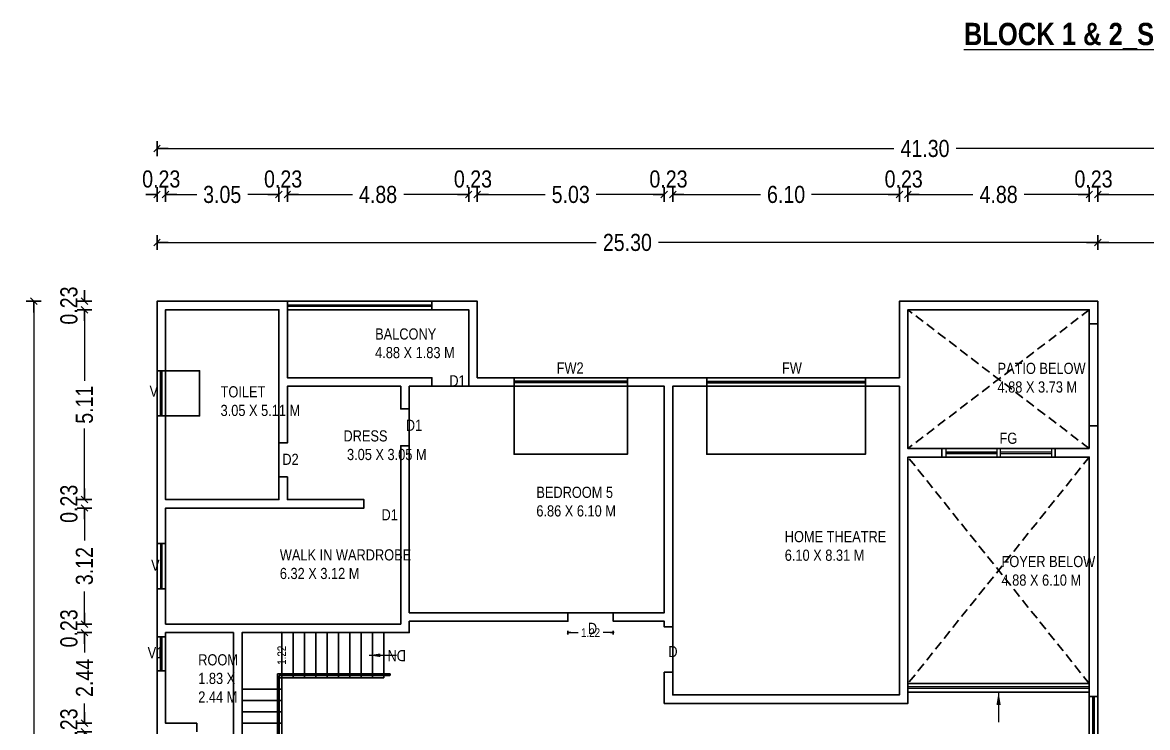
# Model space of a CAD drawing. Header units: metres. Extents: x 1185 to 1291, y 1063 to 1193.
# Drawn here: x 1237.58 to 1267.83, y 1103.25 to 1122.22 of the extents above; entities that cross this region are included whole.
import ezdxf

# ---------------------------------------------------------------- set-up
doc = ezdxf.new("R2010")
doc.units = ezdxf.units.M
doc.header["$MEASUREMENT"] = 0
doc.linetypes.add('DASHED', pattern=[0.75, 0.5, -0.25])
doc.linetypes.add('HIDDEN', pattern=[0.375, 0.25, -0.125])
for name, color, linetype, lineweight in [('03 Door', 35, 'Continuous', 18), ('041 Window Elevation', 154, 'Continuous', 13), ('042 Elevation 2', 154, 'Continuous', 9), ('042 Window Glass', 8, 'Continuous', 25), ('081 Elevation 3', 150, 'Continuous', 20), ('11 Hatch 1', 251, 'Continuous', 0), ('111 Hatch 1', 8, 'Continuous', 5), ('Text', 7, 'Continuous', 13)]:
    doc.layers.add(name, color=color, linetype=linetype, lineweight=lineweight)
for name, color, linetype in [('BLK_1_FLR_1_BLT_UP_AREA', 2, 'Continuous'), ('BLK_1_FLR_1_BLT_UP_AREA_DEDUCT', 2, 'Continuous'), ('BLK_1_FLR_1_CARPET_AREA', 2, 'Continuous'), ('BLK_1_FLR_1_EXIT_WIDTH_DOOR', 2, 'Continuous'), ('BLK_1_FLR_1_REGULAR_ROOM_2', 1, 'Continuous'), ('BLK_1_FLR_1_REGULAR_ROOM_5', 1, 'Continuous'), ('BLK_1_FLR_1_ROOM_2_LIGHT_VENTILATION_1', 1, 'Continuous'), ('BLK_1_FLR_1_ROOM_5_LIGHT_VENTILATION_1', 1, 'Continuous'), ('BLK_1_FLR_1_WC_BATH', 223, 'Continuous'), ('TOILET_VENTILATION', 6, 'Continuous')]:
    doc.layers.add(name, color=color, linetype=linetype)
doc.styles.add('Arial', font='swissc.ttf')
doc.styles.get("Standard").update_dxf_attribs({"font": 'swisscb.ttf'})
doc.dimstyles.new('FLOOR DIM BUILDING DIM', dxfattribs={"dimtxt": 0.23, "dimasz": 0.025, "dimexe": 0.075, "dimexo": 0.3, "dimgap": 0.09, "dimtad": 0, "dimzin": 3, "dimdsep": 46, "dimtxsty": 'Arial', "dimblk": 'JM1', "dimcen": -0.09, "dimse1": 1, "dimse2": 1, "dimclrd": 5, "dimclre": 250, "dimclrt": 3, "dimazin": 0, "dimtfac": 0.65, "dimtix": 1, "dimtofl": 0, "dimtmove": 0, "dimatfit": 2, "dimfxl": 0, "dimfrac": 1, "dimtolj": 1, "dimlwd": 18, "dimlwe": -1, "dimarcsym": 0})

# ---------------------------------------------------------------- blocks, each defined once
blk = doc.blocks.new('JM1')
at = {"color": 2}
for p, q in [((0, 2), (0, -2)), ((-0.884, -0.884), (0.884, 0.884)), ((-3, 0), (0, 0))]:
    blk.add_line(p, q, dxfattribs=at)
blk = doc.blocks.new('*D187')
at = {"color": 5, "lineweight": 18}
for p, q in [((1239.242, 1103.463), (1239.242, 1103.563)), ((1239.242, 1103.034), (1239.242, 1102.934))]:
    blk.add_line(p, q, dxfattribs=at)
at = {"layer": 'DEFPOINTS', "color": 0, "lineweight": -3}
for p in [(1239.242, 1103.363), (1241.422, 1103.363), (1241.193, 1103.134)]:
    blk.add_point(p, dxfattribs=at)
at = {"color": 5, "lineweight": 18, "xscale": 0.1, "yscale": 0.1, "zscale": 0.1}
for p, rotation in [((1239.242, 1103.363), 270), ((1239.242, 1103.134), 90)]:
    blk.add_blockref('JM1', p, dxfattribs=dict(at, rotation=rotation))
at = {"color": 3, "lineweight": -3, "insert": (1238.826, 1103.249), "char_height": 0.46, "attachment_point": 5, "rotation": 90, "style": 'Arial'}
blk.add_mtext('\\A1;0.23', dxfattribs=at)
blk = doc.blocks.new('*D188')
at = {"color": 5, "lineweight": 18}
for p, q in [((1239.242, 1105.701), (1239.242, 1105.267)), ((1239.242, 1103.463), (1239.242, 1103.897))]:
    blk.add_line(p, q, dxfattribs=at)
at = {"layer": 'DEFPOINTS', "color": 0, "lineweight": -3}
for p in [(1239.242, 1105.801), (1241.422, 1105.801), (1241.422, 1103.363)]:
    blk.add_point(p, dxfattribs=at)
at = {"color": 5, "lineweight": 18, "xscale": 0.1, "yscale": 0.1, "zscale": 0.1}
for p, rotation in [((1239.242, 1105.801), 90), ((1239.242, 1103.363), 270)]:
    blk.add_blockref('JM1', p, dxfattribs=dict(at, rotation=rotation))
at = {"color": 3, "lineweight": -3, "insert": (1239.242, 1104.582), "char_height": 0.46, "attachment_point": 5, "rotation": 90, "style": 'Arial'}
blk.add_mtext('\\A1;2.44', dxfattribs=at)
blk = doc.blocks.new('*D189')
at = {"color": 5, "lineweight": 18}
for p, q in [((1239.242, 1106.13), (1239.242, 1106.23)), ((1239.242, 1105.701), (1239.242, 1105.601))]:
    blk.add_line(p, q, dxfattribs=at)
at = {"layer": 'DEFPOINTS', "color": 0, "lineweight": -3}
for p in [(1239.242, 1106.03), (1241.422, 1106.03), (1241.422, 1105.801)]:
    blk.add_point(p, dxfattribs=at)
at = {"color": 5, "lineweight": 18, "xscale": 0.1, "yscale": 0.1, "zscale": 0.1}
for p, rotation in [((1239.242, 1106.03), 270), ((1239.242, 1105.801), 90)]:
    blk.add_blockref('JM1', p, dxfattribs=dict(at, rotation=rotation))
at = {"color": 3, "lineweight": -3, "insert": (1238.826, 1105.916), "char_height": 0.46, "attachment_point": 5, "rotation": 90, "style": 'Arial'}
blk.add_mtext('\\A1;0.23', dxfattribs=at)
blk = doc.blocks.new('*D190')
at = {"color": 5, "lineweight": 18}
for p, q in [((1239.242, 1109.054), (1239.242, 1108.278)), ((1239.242, 1106.13), (1239.242, 1106.906))]:
    blk.add_line(p, q, dxfattribs=at)
at = {"layer": 'DEFPOINTS', "color": 0, "lineweight": -3}
for p in [(1239.242, 1109.154), (1241.422, 1109.154), (1241.422, 1106.03)]:
    blk.add_point(p, dxfattribs=at)
at = {"color": 5, "lineweight": 18, "xscale": 0.1, "yscale": 0.1, "zscale": 0.1}
for p, rotation in [((1239.242, 1109.154), 90), ((1239.242, 1106.03), 270)]:
    blk.add_blockref('JM1', p, dxfattribs=dict(at, rotation=rotation))
at = {"color": 3, "lineweight": -3, "insert": (1239.242, 1107.592), "char_height": 0.46, "attachment_point": 5, "rotation": 90, "style": 'Arial'}
blk.add_mtext('\\A1;3.12', dxfattribs=at)
blk = doc.blocks.new('*D191')
at = {"color": 5, "lineweight": 18}
for p, q in [((1239.242, 1109.483), (1239.242, 1109.583)), ((1239.242, 1109.054), (1239.242, 1108.954))]:
    blk.add_line(p, q, dxfattribs=at)
at = {"layer": 'DEFPOINTS', "color": 0, "lineweight": -3}
for p in [(1239.242, 1109.383), (1241.422, 1109.383), (1241.422, 1109.154)]:
    blk.add_point(p, dxfattribs=at)
at = {"color": 5, "lineweight": 18, "xscale": 0.1, "yscale": 0.1, "zscale": 0.1}
for p, rotation in [((1239.242, 1109.383), 270), ((1239.242, 1109.154), 90)]:
    blk.add_blockref('JM1', p, dxfattribs=dict(at, rotation=rotation))
at = {"color": 3, "lineweight": -3, "insert": (1238.826, 1109.268), "char_height": 0.46, "attachment_point": 5, "rotation": 90, "style": 'Arial'}
blk.add_mtext('\\A1;0.23', dxfattribs=at)
blk = doc.blocks.new('*D192')
at = {"color": 5, "lineweight": 18}
for p, q in [((1239.242, 1114.388), (1239.242, 1112.58)), ((1239.242, 1109.483), (1239.242, 1111.291))]:
    blk.add_line(p, q, dxfattribs=at)
at = {"layer": 'DEFPOINTS', "color": 0, "lineweight": -3}
for p in [(1239.242, 1114.488), (1241.422, 1114.488), (1241.422, 1109.383)]:
    blk.add_point(p, dxfattribs=at)
at = {"color": 5, "lineweight": 18, "xscale": 0.1, "yscale": 0.1, "zscale": 0.1}
for p, rotation in [((1239.242, 1114.488), 90), ((1239.242, 1109.383), 270)]:
    blk.add_blockref('JM1', p, dxfattribs=dict(at, rotation=rotation))
at = {"color": 3, "lineweight": -3, "insert": (1239.242, 1111.935), "char_height": 0.46, "attachment_point": 5, "rotation": 90, "style": 'Arial'}
blk.add_mtext('\\A1;5.11', dxfattribs=at)
blk = doc.blocks.new('*D193')
at = {"color": 5, "lineweight": 18}
for p, q in [((1239.242, 1114.817), (1239.242, 1114.917)), ((1239.242, 1114.388), (1239.242, 1114.288))]:
    blk.add_line(p, q, dxfattribs=at)
at = {"layer": 'DEFPOINTS', "color": 0, "lineweight": -3}
for p in [(1239.242, 1114.717), (1241.193, 1114.717), (1241.422, 1114.488)]:
    blk.add_point(p, dxfattribs=at)
at = {"color": 5, "lineweight": 18, "xscale": 0.1, "yscale": 0.1, "zscale": 0.1}
for p, rotation in [((1239.242, 1114.717), 270), ((1239.242, 1114.488), 90)]:
    blk.add_blockref('JM1', p, dxfattribs=dict(at, rotation=rotation))
at = {"color": 3, "lineweight": -3, "insert": (1238.826, 1114.602), "char_height": 0.46, "attachment_point": 5, "rotation": 90, "style": 'Arial'}
blk.add_mtext('\\A1;0.23', dxfattribs=at)
blk = doc.blocks.new('*D194')
at = {"color": 5, "lineweight": 18}
for p, q in [((1237.878, 1114.617), (1237.878, 1091.782)), ((1237.878, 1067.268), (1237.878, 1090.102))]:
    blk.add_line(p, q, dxfattribs=at)
at = {"layer": 'DEFPOINTS', "color": 0, "lineweight": -3}
for p in [(1241.193, 1114.717), (1237.878, 1067.168), (1241.193, 1067.168)]:
    blk.add_point(p, dxfattribs=at)
at = {"color": 5, "lineweight": 18, "xscale": 0.1, "yscale": 0.1, "zscale": 0.1}
for p, rotation in [((1237.878, 1114.717), 90), ((1237.878, 1067.168), 270)]:
    blk.add_blockref('JM1', p, dxfattribs=dict(at, rotation=rotation))
at = {"color": 3, "lineweight": -3, "insert": (1237.878, 1090.942), "char_height": 0.46, "attachment_point": 5, "rotation": 90, "style": 'Arial'}
blk.add_mtext('\\A1;47.55', dxfattribs=at)
blk = doc.blocks.new('*D198')
at = {"color": 5, "lineweight": 18}
for p, q in [((1266.591, 1117.589), (1270.846, 1117.589)), ((1276.758, 1117.589), (1272.504, 1117.589))]:
    blk.add_line(p, q, dxfattribs=at)
at = {"layer": 'DEFPOINTS', "color": 0, "lineweight": -3}
for p in [(1266.491, 1117.589), (1266.491, 1114.717), (1276.858, 1114.717)]:
    blk.add_point(p, dxfattribs=at)
at = {"color": 5, "lineweight": 18, "xscale": 0.1, "yscale": 0.1, "zscale": 0.1, "rotation": 180}
blk.add_blockref('JM1', (1266.491, 1117.589), dxfattribs=at)
at = {"color": 5, "lineweight": 18, "xscale": 0.1, "yscale": 0.1, "zscale": 0.1}
blk.add_blockref('JM1', (1276.858, 1117.589), dxfattribs=at)
at = {"color": 3, "lineweight": -3, "insert": (1271.675, 1117.589), "char_height": 0.46, "attachment_point": 5, "style": 'Arial'}
blk.add_mtext('\\A1;10.37', dxfattribs=at)
blk = doc.blocks.new('*D199')
at = {"color": 5, "lineweight": 18}
for p, q in [((1266.163, 1117.589), (1266.063, 1117.589)), ((1266.591, 1117.589), (1266.691, 1117.589))]:
    blk.add_line(p, q, dxfattribs=at)
at = {"layer": 'DEFPOINTS', "color": 0, "lineweight": -3}
for p in [(1266.263, 1117.589), (1266.263, 1114.717), (1266.491, 1114.717)]:
    blk.add_point(p, dxfattribs=at)
at = {"color": 5, "lineweight": 18, "xscale": 0.1, "yscale": 0.1, "zscale": 0.1}
blk.add_blockref('JM1', (1266.263, 1117.589), dxfattribs=at)
at = {"color": 5, "lineweight": 18, "xscale": 0.1, "yscale": 0.1, "zscale": 0.1, "rotation": 180}
blk.add_blockref('JM1', (1266.491, 1117.589), dxfattribs=at)
at = {"color": 3, "lineweight": -3, "insert": (1266.377, 1118.005), "char_height": 0.46, "attachment_point": 5, "style": 'Arial'}
blk.add_mtext('\\A1;0.23', dxfattribs=at)
blk = doc.blocks.new('*D200')
at = {"color": 5, "lineweight": 18}
for p, q in [((1261.486, 1117.589), (1263.134, 1117.589)), ((1266.163, 1117.589), (1264.515, 1117.589))]:
    blk.add_line(p, q, dxfattribs=at)
at = {"layer": 'DEFPOINTS', "color": 0, "lineweight": -3}
for p in [(1261.386, 1117.589), (1261.386, 1114.717), (1266.263, 1114.717)]:
    blk.add_point(p, dxfattribs=at)
at = {"color": 5, "lineweight": 18, "xscale": 0.1, "yscale": 0.1, "zscale": 0.1, "rotation": 180}
blk.add_blockref('JM1', (1261.386, 1117.589), dxfattribs=at)
at = {"color": 5, "lineweight": 18, "xscale": 0.1, "yscale": 0.1, "zscale": 0.1}
blk.add_blockref('JM1', (1266.263, 1117.589), dxfattribs=at)
at = {"color": 3, "lineweight": -3, "insert": (1263.825, 1117.589), "char_height": 0.46, "attachment_point": 5, "style": 'Arial'}
blk.add_mtext('\\A1;4.88', dxfattribs=at)
blk = doc.blocks.new('*D201')
at = {"color": 5, "lineweight": 18}
for p, q in [((1261.057, 1117.589), (1260.957, 1117.589)), ((1261.486, 1117.589), (1261.586, 1117.589))]:
    blk.add_line(p, q, dxfattribs=at)
at = {"layer": 'DEFPOINTS', "color": 0, "lineweight": -3}
for p in [(1261.157, 1117.589), (1261.157, 1114.717), (1261.386, 1114.717)]:
    blk.add_point(p, dxfattribs=at)
at = {"color": 5, "lineweight": 18, "xscale": 0.1, "yscale": 0.1, "zscale": 0.1}
blk.add_blockref('JM1', (1261.157, 1117.589), dxfattribs=at)
at = {"color": 5, "lineweight": 18, "xscale": 0.1, "yscale": 0.1, "zscale": 0.1, "rotation": 180}
blk.add_blockref('JM1', (1261.386, 1117.589), dxfattribs=at)
at = {"color": 3, "lineweight": -3, "insert": (1261.272, 1118.005), "char_height": 0.46, "attachment_point": 5, "style": 'Arial'}
blk.add_mtext('\\A1;0.23', dxfattribs=at)
blk = doc.blocks.new('*D202')
at = {"color": 5, "lineweight": 18}
for p, q in [((1255.161, 1117.589), (1257.424, 1117.589)), ((1261.057, 1117.589), (1258.795, 1117.589))]:
    blk.add_line(p, q, dxfattribs=at)
at = {"layer": 'DEFPOINTS', "color": 0, "lineweight": -3}
for p in [(1255.061, 1117.589), (1261.157, 1114.717), (1255.061, 1112.431)]:
    blk.add_point(p, dxfattribs=at)
at = {"color": 5, "lineweight": 18, "xscale": 0.1, "yscale": 0.1, "zscale": 0.1, "rotation": 180}
blk.add_blockref('JM1', (1255.061, 1117.589), dxfattribs=at)
at = {"color": 5, "lineweight": 18, "xscale": 0.1, "yscale": 0.1, "zscale": 0.1}
blk.add_blockref('JM1', (1261.157, 1117.589), dxfattribs=at)
at = {"color": 3, "lineweight": -3, "insert": (1258.109, 1117.589), "char_height": 0.46, "attachment_point": 5, "style": 'Arial'}
blk.add_mtext('\\A1;6.10', dxfattribs=at)
blk = doc.blocks.new('*D203')
at = {"color": 5, "lineweight": 18}
for p, q in [((1254.733, 1117.589), (1254.633, 1117.589)), ((1255.161, 1117.589), (1255.261, 1117.589))]:
    blk.add_line(p, q, dxfattribs=at)
at = {"layer": 'DEFPOINTS', "color": 0, "lineweight": -3}
for p in [(1254.833, 1117.589), (1254.833, 1112.431), (1255.061, 1112.431)]:
    blk.add_point(p, dxfattribs=at)
at = {"color": 5, "lineweight": 18, "xscale": 0.1, "yscale": 0.1, "zscale": 0.1}
blk.add_blockref('JM1', (1254.833, 1117.589), dxfattribs=at)
at = {"color": 5, "lineweight": 18, "xscale": 0.1, "yscale": 0.1, "zscale": 0.1, "rotation": 180}
blk.add_blockref('JM1', (1255.061, 1117.589), dxfattribs=at)
at = {"color": 3, "lineweight": -3, "insert": (1254.947, 1118.005), "char_height": 0.46, "attachment_point": 5, "style": 'Arial'}
blk.add_mtext('\\A1;0.23', dxfattribs=at)
blk = doc.blocks.new('*D204')
at = {"color": 5, "lineweight": 18}
for p, q in [((1249.904, 1117.589), (1251.633, 1117.589)), ((1254.733, 1117.589), (1253.004, 1117.589))]:
    blk.add_line(p, q, dxfattribs=at)
at = {"layer": 'DEFPOINTS', "color": 0, "lineweight": -3}
for p in [(1249.804, 1117.589), (1249.804, 1114.717), (1254.833, 1112.431)]:
    blk.add_point(p, dxfattribs=at)
at = {"color": 5, "lineweight": 18, "xscale": 0.1, "yscale": 0.1, "zscale": 0.1, "rotation": 180}
blk.add_blockref('JM1', (1249.804, 1117.589), dxfattribs=at)
at = {"color": 5, "lineweight": 18, "xscale": 0.1, "yscale": 0.1, "zscale": 0.1}
blk.add_blockref('JM1', (1254.833, 1117.589), dxfattribs=at)
at = {"color": 3, "lineweight": -3, "insert": (1252.318, 1117.589), "char_height": 0.46, "attachment_point": 5, "style": 'Arial'}
blk.add_mtext('\\A1;5.03', dxfattribs=at)
blk = doc.blocks.new('*D205')
at = {"color": 5, "lineweight": 18}
for p, q in [((1249.475, 1117.589), (1249.375, 1117.589)), ((1249.904, 1117.589), (1250.004, 1117.589))]:
    blk.add_line(p, q, dxfattribs=at)
at = {"layer": 'DEFPOINTS', "color": 0, "lineweight": -3}
for p in [(1249.575, 1117.589), (1249.575, 1114.488), (1249.804, 1114.717)]:
    blk.add_point(p, dxfattribs=at)
at = {"color": 5, "lineweight": 18, "xscale": 0.1, "yscale": 0.1, "zscale": 0.1}
blk.add_blockref('JM1', (1249.575, 1117.589), dxfattribs=at)
at = {"color": 5, "lineweight": 18, "xscale": 0.1, "yscale": 0.1, "zscale": 0.1, "rotation": 180}
blk.add_blockref('JM1', (1249.804, 1117.589), dxfattribs=at)
at = {"color": 3, "lineweight": -3, "insert": (1249.689, 1118.005), "char_height": 0.46, "attachment_point": 5, "style": 'Arial'}
blk.add_mtext('\\A1;0.23', dxfattribs=at)
blk = doc.blocks.new('*D206')
at = {"color": 5, "lineweight": 18}
for p, q in [((1244.798, 1117.589), (1246.447, 1117.589)), ((1249.475, 1117.589), (1247.827, 1117.589))]:
    blk.add_line(p, q, dxfattribs=at)
at = {"layer": 'DEFPOINTS', "color": 0, "lineweight": -3}
for p in [(1244.698, 1117.589), (1244.698, 1114.717), (1249.575, 1114.488)]:
    blk.add_point(p, dxfattribs=at)
at = {"color": 5, "lineweight": 18, "xscale": 0.1, "yscale": 0.1, "zscale": 0.1, "rotation": 180}
blk.add_blockref('JM1', (1244.698, 1117.589), dxfattribs=at)
at = {"color": 5, "lineweight": 18, "xscale": 0.1, "yscale": 0.1, "zscale": 0.1}
blk.add_blockref('JM1', (1249.575, 1117.589), dxfattribs=at)
at = {"color": 3, "lineweight": -3, "insert": (1247.137, 1117.589), "char_height": 0.46, "attachment_point": 5, "style": 'Arial'}
blk.add_mtext('\\A1;4.88', dxfattribs=at)
blk = doc.blocks.new('*D207')
at = {"color": 5, "lineweight": 18}
for p, q in [((1244.37, 1117.589), (1244.27, 1117.589)), ((1244.798, 1117.589), (1244.898, 1117.589))]:
    blk.add_line(p, q, dxfattribs=at)
at = {"layer": 'DEFPOINTS', "color": 0, "lineweight": -3}
for p in [(1244.47, 1117.589), (1244.47, 1114.488), (1244.698, 1114.717)]:
    blk.add_point(p, dxfattribs=at)
at = {"color": 5, "lineweight": 18, "xscale": 0.1, "yscale": 0.1, "zscale": 0.1}
blk.add_blockref('JM1', (1244.47, 1117.589), dxfattribs=at)
at = {"color": 5, "lineweight": 18, "xscale": 0.1, "yscale": 0.1, "zscale": 0.1, "rotation": 180}
blk.add_blockref('JM1', (1244.698, 1117.589), dxfattribs=at)
at = {"color": 3, "lineweight": -3, "insert": (1244.584, 1118.005), "char_height": 0.46, "attachment_point": 5, "style": 'Arial'}
blk.add_mtext('\\A1;0.23', dxfattribs=at)
blk = doc.blocks.new('*D208')
at = {"color": 5, "lineweight": 18}
for p, q in [((1241.522, 1117.589), (1242.261, 1117.589)), ((1244.37, 1117.589), (1243.631, 1117.589))]:
    blk.add_line(p, q, dxfattribs=at)
at = {"layer": 'DEFPOINTS', "color": 0, "lineweight": -3}
for p in [(1241.422, 1117.589), (1241.422, 1114.488), (1244.47, 1114.488)]:
    blk.add_point(p, dxfattribs=at)
at = {"color": 5, "lineweight": 18, "xscale": 0.1, "yscale": 0.1, "zscale": 0.1, "rotation": 180}
blk.add_blockref('JM1', (1241.422, 1117.589), dxfattribs=at)
at = {"color": 5, "lineweight": 18, "xscale": 0.1, "yscale": 0.1, "zscale": 0.1}
blk.add_blockref('JM1', (1244.47, 1117.589), dxfattribs=at)
at = {"color": 3, "lineweight": -3, "insert": (1242.946, 1117.589), "char_height": 0.46, "attachment_point": 5, "style": 'Arial'}
blk.add_mtext('\\A1;3.05', dxfattribs=at)
blk = doc.blocks.new('*D209')
at = {"color": 5, "lineweight": 18}
for p, q in [((1241.093, 1117.589), (1240.993, 1117.589)), ((1241.522, 1117.589), (1241.622, 1117.589))]:
    blk.add_line(p, q, dxfattribs=at)
at = {"layer": 'DEFPOINTS', "color": 0, "lineweight": -3}
for p in [(1241.193, 1117.589), (1241.193, 1114.717), (1241.422, 1114.488)]:
    blk.add_point(p, dxfattribs=at)
at = {"color": 5, "lineweight": 18, "xscale": 0.1, "yscale": 0.1, "zscale": 0.1}
blk.add_blockref('JM1', (1241.193, 1117.589), dxfattribs=at)
at = {"color": 5, "lineweight": 18, "xscale": 0.1, "yscale": 0.1, "zscale": 0.1, "rotation": 180}
blk.add_blockref('JM1', (1241.422, 1117.589), dxfattribs=at)
at = {"color": 3, "lineweight": -3, "insert": (1241.307, 1118.005), "char_height": 0.46, "attachment_point": 5, "style": 'Arial'}
blk.add_mtext('\\A1;0.23', dxfattribs=at)
blk = doc.blocks.new('*D210')
at = {"color": 5, "lineweight": 18}
for p, q in [((1241.293, 1118.826), (1261.003, 1118.826)), ((1282.397, 1118.826), (1262.687, 1118.826))]:
    blk.add_line(p, q, dxfattribs=at)
at = {"layer": 'DEFPOINTS', "color": 0, "lineweight": -3}
for p in [(1282.497, 1118.826), (1241.193, 1114.717), (1282.497, 1114.717)]:
    blk.add_point(p, dxfattribs=at)
at = {"color": 5, "lineweight": 18, "xscale": 0.1, "yscale": 0.1, "zscale": 0.1, "rotation": 180}
blk.add_blockref('JM1', (1241.193, 1118.826), dxfattribs=at)
at = {"color": 5, "lineweight": 18, "xscale": 0.1, "yscale": 0.1, "zscale": 0.1}
blk.add_blockref('JM1', (1282.497, 1118.826), dxfattribs=at)
at = {"color": 3, "lineweight": -3, "insert": (1261.845, 1118.826), "char_height": 0.46, "attachment_point": 5, "style": 'Arial'}
blk.add_mtext('\\A1;41.30', dxfattribs=at)
blk = doc.blocks.new('*D220')
at = {"color": 5, "linetype": 'Continuous', "lineweight": 18}
for p, q in [((1244.546, 1105.776), (1244.546, 1105.529)), ((1244.546, 1104.607), (1244.546, 1104.854))]:
    blk.add_line(p, q, dxfattribs=at)
at = {"layer": 'DEFPOINTS', "color": 0, "lineweight": -3}
for p in [(1244.546, 1105.801), (1244.546, 1105.801), (1244.546, 1104.582)]:
    blk.add_point(p, dxfattribs=at)
at = {"color": 5, "lineweight": 18, "xscale": 0.025, "yscale": 0.025, "zscale": 0.025}
for p, rotation in [((1244.546, 1105.801), 90), ((1244.546, 1104.582), 270)]:
    blk.add_blockref('JM1', p, dxfattribs=dict(at, rotation=rotation))
at = {"color": 3, "lineweight": -3, "insert": (1244.546, 1105.192), "char_height": 0.23, "attachment_point": 5, "rotation": 90, "style": 'Arial'}
blk.add_mtext('\\A1;1.22', dxfattribs=at)
blk = doc.blocks.new('*D227')
at = {"color": 5, "lineweight": 18}
for p, q in [((1241.293, 1116.298), (1253.005, 1116.298)), ((1266.391, 1116.298), (1254.679, 1116.298))]:
    blk.add_line(p, q, dxfattribs=at)
at = {"layer": 'DEFPOINTS', "color": 0, "lineweight": -3}
for p in [(1266.491, 1116.298), (1241.193, 1114.717), (1266.491, 1114.717)]:
    blk.add_point(p, dxfattribs=at)
at = {"color": 5, "lineweight": 18, "xscale": 0.1, "yscale": 0.1, "zscale": 0.1, "rotation": 180}
blk.add_blockref('JM1', (1241.193, 1116.298), dxfattribs=at)
at = {"color": 5, "lineweight": 18, "xscale": 0.1, "yscale": 0.1, "zscale": 0.1}
blk.add_blockref('JM1', (1266.491, 1116.298), dxfattribs=at)
at = {"color": 3, "lineweight": -3, "insert": (1253.842, 1116.298), "char_height": 0.46, "attachment_point": 5, "style": 'Arial'}
blk.add_mtext('\\A1;25.30', dxfattribs=at)
blk = doc.blocks.new('*D230')
at = {"color": 5, "lineweight": 18}
for p, q in [((1266.591, 1116.298), (1270.846, 1116.298)), ((1276.758, 1116.298), (1272.504, 1116.298))]:
    blk.add_line(p, q, dxfattribs=at)
at = {"layer": 'DEFPOINTS', "color": 0, "lineweight": -3}
for p in [(1276.858, 1116.298), (1266.491, 1114.717), (1276.858, 1114.717)]:
    blk.add_point(p, dxfattribs=at)
at = {"color": 5, "lineweight": 18, "xscale": 0.1, "yscale": 0.1, "zscale": 0.1, "rotation": 180}
blk.add_blockref('JM1', (1266.491, 1116.298), dxfattribs=at)
at = {"color": 5, "lineweight": 18, "xscale": 0.1, "yscale": 0.1, "zscale": 0.1}
blk.add_blockref('JM1', (1276.858, 1116.298), dxfattribs=at)
at = {"color": 3, "lineweight": -3, "insert": (1271.675, 1116.298), "char_height": 0.46, "attachment_point": 5, "style": 'Arial'}
blk.add_mtext('\\A1;10.37', dxfattribs=at)
blk = doc.blocks.new('*D291')
at = {"layer": 'BLK_1_FLR_1_EXIT_WIDTH_DOOR', "color": 5, "linetype": 'Continuous', "lineweight": 18}
for p, q in [((1252.267, 1105.802), (1252.514, 1105.802)), ((1253.436, 1105.802), (1253.189, 1105.802))]:
    blk.add_line(p, q, dxfattribs=at)
at = {"layer": 'DEFPOINTS', "color": 0, "lineweight": -3}
for p in [(1252.242, 1106.106), (1253.461, 1106.106), (1252.242, 1105.802)]:
    blk.add_point(p, dxfattribs=at)
at = {"layer": 'BLK_1_FLR_1_EXIT_WIDTH_DOOR', "color": 5, "lineweight": 18, "xscale": 0.025, "yscale": 0.025, "zscale": 0.025, "rotation": 180}
blk.add_blockref('JM1', (1252.242, 1105.802), dxfattribs=at)
at = {"layer": 'BLK_1_FLR_1_EXIT_WIDTH_DOOR', "color": 5, "lineweight": 18, "xscale": 0.025, "yscale": 0.025, "zscale": 0.025}
blk.add_blockref('JM1', (1253.461, 1105.802), dxfattribs=at)
at = {"layer": 'BLK_1_FLR_1_EXIT_WIDTH_DOOR', "color": 3, "lineweight": -3, "insert": (1252.852, 1105.802), "char_height": 0.23, "attachment_point": 5, "style": 'Arial'}
blk.add_mtext('\\A1;1.22', dxfattribs=at)

msp = doc.modelspace()

# ---------------------------------------------------------------- linework, layer by layer
at = {"ltscale": 5}
for p, q in [((1241.193, 1112.85), (1241.193, 1114.717)), ((1241.193, 1114.717), (1244.698, 1114.717)), ((1241.422, 1112.85), (1241.422, 1114.488)), ((1244.47, 1114.488), (1241.422, 1114.488)), ((1244.47, 1110.907), (1244.47, 1114.488)), ((1248.584, 1114.488), (1248.584, 1114.717)), ((1249.575, 1114.488), (1249.575, 1112.659)), ((1249.804, 1112.659), (1249.804, 1114.717)), ((1261.157, 1114.717), (1266.491, 1114.717)), ((1261.157, 1112.659), (1261.157, 1114.717)), ((1261.386, 1114.488), (1266.263, 1114.488)), ((1266.263, 1114.107), (1266.491, 1114.107)), ((1241.422, 1112.85), (1241.193, 1112.85)), ((1244.698, 1112.659), (1247.975, 1112.659)), ((1244.698, 1112.431), (1247.746, 1112.431)), ((1244.698, 1110.907), (1244.698, 1112.431)), ((1247.746, 1111.821), (1247.746, 1112.431)), ((1247.975, 1112.431), (1247.975, 1111.821)), ((1249.575, 1112.431), (1249.575, 1112.659)), ((1249.575, 1112.431), (1250.794, 1112.431)), ((1250.794, 1112.659), (1249.804, 1112.659)), ((1250.794, 1112.431), (1250.794, 1112.659)), ((1253.842, 1112.431), (1253.842, 1112.659)), ((1261.157, 1112.659), (1253.842, 1112.659)), ((1253.842, 1112.431), (1254.833, 1112.431)), ((1254.833, 1106.335), (1254.833, 1112.431)), ((1255.061, 1105.954), (1255.061, 1112.431)), ((1261.157, 1112.431), (1255.061, 1112.431)), ((1255.976, 1112.659), (1255.976, 1112.431)), ((1260.243, 1112.659), (1260.243, 1112.431)), ((1261.157, 1104.125), (1261.157, 1112.431)), ((1247.975, 1111.821), (1247.746, 1111.821)), ((1241.193, 1108.202), (1241.193, 1111.631)), ((1241.422, 1111.631), (1241.193, 1111.631)), ((1241.422, 1109.383), (1241.422, 1111.631)), ((1244.47, 1110.907), (1244.698, 1110.907)), ((1247.746, 1110.83), (1247.975, 1110.83)), ((1247.746, 1110.83), (1247.746, 1109.383)), ((1247.975, 1110.83), (1247.975, 1106.335)), ((1261.384, 1110.754), (1262.301, 1110.754)), ((1261.386, 1110.754), (1261.384, 1110.754)), ((1262.301, 1110.526), (1262.301, 1110.754)), ((1266.263, 1110.754), (1265.349, 1110.754)), ((1265.349, 1110.526), (1265.349, 1110.754)), ((1262.301, 1110.526), (1261.386, 1110.526)), ((1266.263, 1110.526), (1265.349, 1110.526)), ((1266.263, 1110.526), (1266.263, 1104.087)), ((1244.47, 1109.383), (1244.47, 1109.992)), ((1244.47, 1109.992), (1244.698, 1109.992)), ((1244.698, 1109.383), (1244.698, 1109.992)), ((1244.47, 1109.383), (1241.422, 1109.383)), ((1246.756, 1109.383), (1244.698, 1109.383)), ((1246.756, 1109.383), (1246.756, 1109.154)), ((1247.746, 1109.383), (1247.746, 1106.03)), ((1266.491, 1109.383), (1266.491, 1104.087)), ((1241.422, 1108.202), (1241.422, 1109.154)), ((1244.47, 1109.154), (1241.422, 1109.154)), ((1246.756, 1109.154), (1244.47, 1109.154)), ((1241.422, 1108.202), (1241.193, 1108.202)), ((1241.193, 1105.801), (1241.193, 1106.982)), ((1241.422, 1106.982), (1241.193, 1106.982)), ((1241.422, 1106.03), (1241.422, 1106.982)), ((1252.242, 1106.106), (1252.242, 1106.335)), ((1253.461, 1106.106), (1253.461, 1106.335)), ((1247.746, 1106.03), (1241.422, 1106.03)), ((1242.527, 1106.03), (1241.422, 1106.03)), ((1252.242, 1106.106), (1247.975, 1106.106)), ((1247.975, 1106.106), (1247.975, 1105.801)), ((1254.833, 1106.106), (1253.461, 1106.106)), ((1254.833, 1105.954), (1254.833, 1106.106)), ((1243.25, 1105.801), (1241.422, 1105.801)), ((1243.25, 1103.363), (1243.25, 1105.801)), ((1243.479, 1100.62), (1243.479, 1105.801)), ((1243.479, 1105.801), (1247.975, 1105.801)), ((1244.546, 1104.582), (1244.546, 1105.801)), ((1244.851, 1104.582), (1244.851, 1105.801)), ((1245.155, 1104.582), (1245.155, 1105.801)), ((1245.46, 1104.582), (1245.46, 1105.801)), ((1245.765, 1104.582), (1245.765, 1105.801)), ((1246.07, 1104.582), (1246.07, 1105.801)), ((1246.375, 1104.582), (1246.375, 1105.801)), ((1246.679, 1104.582), (1246.679, 1105.801)), ((1246.984, 1104.582), (1246.984, 1105.801)), ((1247.289, 1104.582), (1247.289, 1105.801)), ((1254.833, 1105.954), (1255.061, 1105.954)), ((1241.193, 1103.134), (1241.193, 1104.777)), ((1241.422, 1104.777), (1241.193, 1104.777)), ((1241.422, 1103.363), (1241.422, 1104.777)), ((1244.432, 1104.696), (1244.432, 1102.144)), ((1244.432, 1104.696), (1247.441, 1104.696)), ((1244.482, 1104.646), (1244.482, 1102.144)), ((1244.482, 1104.646), (1247.441, 1104.646)), ((1244.546, 1101.839), (1244.546, 1104.582)), ((1244.546, 1104.582), (1247.289, 1104.582)), ((1255.061, 1104.734), (1254.833, 1104.734)), ((1255.061, 1104.734), (1254.833, 1104.734)), ((1255.061, 1104.734), (1255.061, 1104.125)), ((1243.479, 1104.277), (1244.546, 1104.277)), ((1243.479, 1103.972), (1244.546, 1103.972)), ((1255.061, 1104.125), (1261.157, 1104.125)), ((1266.263, 1104.087), (1266.491, 1104.087)), ((1243.479, 1103.668), (1244.546, 1103.668)), ((1242.26, 1103.363), (1241.422, 1103.363)), ((1242.26, 1103.134), (1242.26, 1103.363)), ((1243.25, 1100.62), (1243.25, 1103.363)), ((1243.479, 1103.363), (1244.546, 1103.363))]:
    msp.add_line(p, q, dxfattribs=at)
for points in [[(1244.698, 1112.659), (1244.698, 1114.717)], [(1249.804, 1114.717), (1248.584, 1114.717)], [(1249.575, 1114.488), (1248.584, 1114.488)], [(1261.386, 1110.754), (1261.386, 1114.488)], [(1266.263, 1114.488), (1266.263, 1114.107)], [(1266.491, 1114.107), (1266.491, 1114.717)], [(1247.975, 1112.659), (1248.584, 1112.659), (1248.584, 1112.431), (1247.975, 1112.431)], [(1266.263, 1111.364), (1266.263, 1110.754)], [(1266.491, 1110.145), (1266.491, 1111.364), (1266.263, 1111.364)], [(1254.833, 1104.734), (1254.833, 1103.896), (1261.386, 1103.896), (1261.386, 1110.526)], [(1252.242, 1106.335), (1247.975, 1106.335)], [(1254.833, 1106.335), (1253.461, 1106.335)], [(1241.422, 1105.801), (1241.422, 1105.687), (1241.193, 1105.687), (1241.193, 1105.801)]]:
    msp.add_lwpolyline(points, dxfattribs=at)
msp.add_arc((1247.441, 1104.671), 0.0254, 270, 90, dxfattribs=at)
at = {"layer": '03 Door'}
for points in [[(1262.402, 1110.526), (1262.301, 1110.526), (1262.301, 1110.754), (1262.402, 1110.754)], [(1263.774, 1110.526), (1263.875, 1110.526), (1263.875, 1110.754), (1263.774, 1110.754)], [(1265.247, 1110.615), (1263.875, 1110.615), (1263.875, 1110.665), (1265.247, 1110.665)], [(1265.349, 1110.754), (1265.247, 1110.754), (1265.247, 1110.526), (1265.349, 1110.526)]]:
    msp.add_lwpolyline(points, close=True, dxfattribs=at)
at = {"layer": '041 Window Elevation', "ltscale": 5}
for p, q in [((1241.193, 1111.631), (1241.193, 1112.85)), ((1241.422, 1111.631), (1241.422, 1112.85)), ((1260.243, 1112.659), (1255.976, 1112.659)), ((1260.243, 1112.431), (1255.976, 1112.431)), ((1241.193, 1108.202), (1241.193, 1106.982)), ((1241.422, 1108.202), (1241.422, 1106.982)), ((1241.193, 1104.777), (1241.193, 1105.687)), ((1241.422, 1104.777), (1241.422, 1105.687)), ((1266.263, 1101.648), (1266.263, 1104.087)), ((1266.491, 1101.648), (1266.491, 1104.087))]:
    msp.add_line(p, q, dxfattribs=at)
at = {"layer": '042 Elevation 2', "ltscale": 30}
for p, q in [((1248.584, 1114.717), (1244.698, 1114.717)), ((1248.584, 1114.488), (1244.698, 1114.488)), ((1266.491, 1111.364), (1266.491, 1114.107))]:
    msp.add_line(p, q, dxfattribs=at)
at = {"layer": '042 Elevation 2', "ltscale": 20}
msp.add_line((1266.263, 1111.364), (1266.263, 1114.107), dxfattribs=at)
at = {"layer": '042 Elevation 2', "ltscale": 5}
for points in [[(1253.842, 1112.659), (1250.794, 1112.659)], [(1253.842, 1112.431), (1250.794, 1112.431)]]:
    msp.add_lwpolyline(points, dxfattribs=at)
at = {"layer": '042 Window Glass', "linetype": 'DASHED', "ltscale": 8}
for p, q in [((1241.288, 1111.631), (1241.288, 1112.85)), ((1241.32, 1111.631), (1241.32, 1112.85))]:
    msp.add_line(p, q, dxfattribs=at)
at = {"layer": '042 Window Glass', "ltscale": 5}
for p, q in [((1260.243, 1112.558), (1255.976, 1112.558)), ((1260.243, 1112.526), (1255.976, 1112.526)), ((1265.247, 1110.754), (1262.402, 1110.754)), ((1263.774, 1110.661), (1262.402, 1110.661)), ((1263.774, 1110.618), (1262.402, 1110.618)), ((1262.402, 1110.526), (1265.247, 1110.526)), ((1241.295, 1108.202), (1241.295, 1106.982)), ((1241.327, 1108.202), (1241.327, 1106.982)), ((1241.288, 1104.777), (1241.288, 1105.687)), ((1241.32, 1104.777), (1241.32, 1105.687)), ((1266.358, 1101.648), (1266.358, 1104.087)), ((1266.39, 1101.648), (1266.39, 1104.087))]:
    msp.add_line(p, q, dxfattribs=at)
for points in [[(1253.842, 1112.57), (1250.794, 1112.57)], [(1253.842, 1112.532), (1250.794, 1112.532)]]:
    msp.add_lwpolyline(points, dxfattribs=at)
at = {"layer": '081 Elevation 3', "linetype": 'DASHED', "ltscale": 30}
for p, q in [((1261.386, 1104.43), (1266.263, 1104.43)), ((1261.386, 1104.201), (1266.263, 1104.201))]:
    msp.add_line(p, q, dxfattribs=at)
at = {"layer": '11 Hatch 1', "ltscale": 30}
for p, q in [((1261.386, 1104.353), (1266.263, 1104.353)), ((1261.386, 1104.303), (1266.263, 1104.303))]:
    msp.add_line(p, q, dxfattribs=at)
at = {"layer": '111 Hatch 1', "ltscale": 30}
for p, q in [((1248.584, 1114.615), (1244.698, 1114.615)), ((1248.584, 1114.577), (1244.698, 1114.577))]:
    msp.add_line(p, q, dxfattribs=at)
at = {"layer": '111 Hatch 1', "linetype": 'HIDDEN', "lineweight": -3}
for p, q in [((1266.263, 1114.488), (1261.384, 1110.754)), ((1266.263, 1110.754), (1261.386, 1114.488)), ((1266.263, 1110.526), (1261.386, 1104.43)), ((1266.263, 1104.43), (1261.386, 1110.526))]:
    msp.add_line(p, q, dxfattribs=at)
at = {"layer": 'BLK_1_FLR_1_BLT_UP_AREA', "color": 2, "ltscale": 1.5}
msp.add_lwpolyline([(1266.491, 1067.168), (1266.491, 1076.921), (1261.081, 1076.921), (1261.081, 1083.551), (1255.138, 1083.551), (1255.138, 1094.371), (1262.758, 1094.371), (1262.758, 1099.477), (1266.491, 1099.477), (1266.491, 1114.717), (1261.157, 1114.717), (1261.157, 1112.659), (1249.804, 1112.659), (1249.804, 1114.717), (1241.193, 1114.717), (1241.193, 1091.704), (1246.298, 1091.704), (1246.298, 1078.445), (1241.193, 1078.445), (1241.193, 1067.168)], close=True, dxfattribs=at)
at = {"layer": 'BLK_1_FLR_1_BLT_UP_AREA_DEDUCT', "color": 2, "lineweight": -3}
for points in [[(1266.263, 1110.754), (1261.386, 1110.754), (1261.386, 1114.488), (1266.263, 1114.488)], [(1266.263, 1104.43), (1261.386, 1104.43), (1261.386, 1110.526), (1266.263, 1110.526)]]:
    msp.add_lwpolyline(points, close=True, dxfattribs=at)
at = {"layer": 'BLK_1_FLR_1_CARPET_AREA', "color": 2, "lineweight": -3}
for points in [[(1243.479, 1100.62), (1243.479, 1105.801), (1247.975, 1105.801), (1247.975, 1106.106), (1252.242, 1106.106), (1252.242, 1106.335), (1247.975, 1106.335), (1247.975, 1110.83), (1247.746, 1110.83), (1247.746, 1106.03), (1241.422, 1106.03), (1241.422, 1109.154), (1246.756, 1109.154), (1246.756, 1109.383), (1244.698, 1109.383), (1244.698, 1109.992), (1244.47, 1109.992), (1244.47, 1109.383), (1241.422, 1109.383), (1241.422, 1114.488), (1244.47, 1114.488), (1244.47, 1110.907), (1244.698, 1110.907), (1244.698, 1112.431), (1247.746, 1112.431), (1247.746, 1111.821), (1247.975, 1111.821), (1247.975, 1112.431), (1248.584, 1112.431), (1248.584, 1112.659), (1244.698, 1112.659), (1244.698, 1114.488), (1249.575, 1114.488), (1249.575, 1112.431), (1254.833, 1112.431), (1254.833, 1106.335), (1253.461, 1106.335), (1253.461, 1106.106), (1254.833, 1106.106), (1254.833, 1105.954), (1255.061, 1105.954), (1255.061, 1112.431), (1261.157, 1112.431), (1261.157, 1104.125), (1255.061, 1104.125), (1255.061, 1104.734), (1254.833, 1104.734), (1254.833, 1103.896), (1261.386, 1103.896), (1261.386, 1104.201), (1266.263, 1104.201), (1266.263, 1101.534)], [(1242.26, 1103.134), (1242.26, 1103.363), (1241.422, 1103.363), (1241.422, 1105.801), (1243.25, 1105.801), (1243.25, 1100.391)]]:
    msp.add_lwpolyline(points, dxfattribs=at)
at = {"layer": 'BLK_1_FLR_1_REGULAR_ROOM_2', "color": 1, "lineweight": -3}
msp.add_lwpolyline([(1261.157, 1104.125), (1255.061, 1104.125), (1255.061, 1112.431), (1261.157, 1112.431)], close=True, dxfattribs=at)
at = {"layer": 'BLK_1_FLR_1_REGULAR_ROOM_5', "color": 1, "lineweight": -3}
msp.add_lwpolyline([(1247.975, 1106.335), (1254.833, 1106.335), (1254.833, 1112.431), (1247.975, 1112.431)], close=True, dxfattribs=at)
at = {"layer": 'BLK_1_FLR_1_ROOM_2_LIGHT_VENTILATION_1', "color": 1, "ltscale": 1.5}
msp.add_lwpolyline([(1255.976, 1112.431), (1260.243, 1112.431), (1260.243, 1110.601), (1255.976, 1110.601)], close=True, dxfattribs=at)
at = {"layer": 'BLK_1_FLR_1_ROOM_5_LIGHT_VENTILATION_1', "color": 1, "ltscale": 1.5}
msp.add_lwpolyline([(1250.794, 1112.431), (1253.842, 1112.431), (1253.842, 1110.601), (1250.794, 1110.601)], close=True, dxfattribs=at)
at = {"layer": 'BLK_1_FLR_1_WC_BATH', "lineweight": -3}
msp.add_lwpolyline([(1244.47, 1109.383), (1241.422, 1109.383), (1241.422, 1114.488), (1244.47, 1114.488)], close=True, dxfattribs=at)
at = {"layer": 'TOILET_VENTILATION', "ltscale": 1.5}
msp.add_lwpolyline([(1241.422, 1112.85), (1242.336, 1112.85), (1242.336, 1111.631), (1241.422, 1111.631)], close=True, dxfattribs=at)

# ---------------------------------------------------------------- texts
at = {"char_height": 0.3, "attachment_point": 1}
for s, insert in [('\\A1;{\\fSwis721 Cn BT|b0|i0|c0|p34;BALCONY\\P4.88 X 1.83 M}', (1247.059, 1113.987)), ('\\A1;{\\fSwis721 Cn BT|b0|i0|c0|p34;FW2}', (1251.94, 1113.073)), ('\\A1;{\\fSwis721 Cn BT|b0|i0|c0|p34;FW}', (1258, 1113.073)), ('\\A1;{\\fSwis721 Cn BT|b0|i0|c0|p34;PATIO BELOW\\P4.88 X 3.73 M}', (1263.795, 1113.062)), ('\\A1;{\\fSwis721 Cn BT|b0|i0|c0|p34;D1}', (1249.054, 1112.727)), ('\\A1;{\\fSwis721 Cn BT|b0|i0|c0|p34;V}', (1240.992, 1112.451)), ('\\A1;{\\fSwis721 Cn BT|b0|i0|c0|p34;TOILET\\P3.05 X 5.11 M}', (1242.903, 1112.431)), ('\\A1;{\\fSwis721 Cn BT|b0|i0|c0|p34;D1}', (1247.884, 1111.531)), ('\\A1;{\\fSwis721 Cn BT|b0|i0|c0|p34;DRESS\\P 3.05 X 3.05 M}', (1246.207, 1111.245)), ('\\A1;{\\fSwis721 Cn BT|b0|i0|c0|p34;FG}', (1263.848, 1111.182)), ('\\A1;{\\fSwis721 Cn BT|b0|i0|c0|p34;D2}', (1244.563, 1110.615)), ('\\A1;{\\fSwis721 Cn BT|b0|i0|c0|p34;BEDROOM 5\\P6.86 X 6.10 M}', (1251.394, 1109.727)), ('\\A1;{\\fSwis721 Cn BT|b0|i0|c0|p34;D1}', (1247.23, 1109.122)), ('\\A1;{\\fSwis721 Cn BT|b0|i0|c0|p34;HOME THEATRE\\P6.10 X 8.31 M}', (1258.074, 1108.535)), ('\\A1;{\\fSwis721 Cn BT|b0|i0|c0|p34;WALK IN WARDROBE\\P6.32 X 3.12 M}', (1244.496, 1108.044)), ('\\A1;{\\fSwis721 Cn BT|b0|i0|c0|p34;FOYER BELOW\\P4.88 X 6.10 M}', (1263.903, 1107.865)), ('\\A1;{\\fSwis721 Cn BT|b0|i0|c0|p34;V}', (1241.034, 1107.766)), ('\\A1;{\\fSwis721 Cn BT|b0|i0|c0|p34;D}', (1252.779, 1106.066)), ('\\A1;{\\fSwis721 Cn BT|b0|i0|c0|p34;D}', (1254.943, 1105.442)), ('\\A1;{\\fSwis721 Cn BT|b0|i0|c0|p34;V1}', (1240.942, 1105.411)), ('\\A1;{\\fSwis721 Cn BT|b0|i0|c0|p34;ROOM\\P1.83 X \\P2.44 M}', (1242.302, 1105.22))]:
    msp.add_mtext(s, dxfattribs=dict(at, insert=insert))
at = {"insert": (1247.887, 1105.032), "char_height": 0.3, "attachment_point": 1, "rotation": 180}
msp.add_mtext('\\A1;{\\fSwis721 Cn BT|b0|i0|c0|p34;DN}', dxfattribs=at)
at = {"layer": 'Text', "linetype": 'ByBlock', "insert": (1267.663, 1121.856), "char_height": 0.6, "attachment_point": 5, "rotation": 360}
msp.add_mtext('{\\LBLOCK 1 & 2_SECTION "AA"}', dxfattribs=at)

# ---------------------------------------------------------------- dimensions: what is measured, and where the dimension line sits
at = {"color": 3, "lineweight": -3}
for base, p1, p2, angle, override, picture, middle in [((1282.497, 1118.826), (1241.193, 1114.717), (1282.497, 1114.717), 180, {"dimscale": 2, "dimasz": 0.05, "dimpost": '\\X', "dimtmove": 1}, '*D210', (1261.845, 1118.826)), ((1241.193, 1117.589), (1241.422, 1114.488), (1241.193, 1114.717), 180, {"dimscale": 2, "dimasz": 0.05, "dimtad": 1, "dimpost": '\\X'}, '*D209', (1241.307, 1118.005)), ((1244.47, 1117.589), (1244.698, 1114.717), (1244.47, 1114.488), 180, {"dimscale": 2, "dimasz": 0.05, "dimtad": 1, "dimpost": '\\X'}, '*D207', (1244.584, 1118.005)), ((1249.575, 1117.589), (1249.804, 1114.717), (1249.575, 1114.488), 180, {"dimscale": 2, "dimasz": 0.05, "dimtad": 1, "dimpost": '\\X'}, '*D205', (1249.689, 1118.005)), ((1254.833, 1117.589), (1255.061, 1112.431), (1254.833, 1112.431), 180, {"dimscale": 2, "dimasz": 0.05, "dimtad": 1, "dimpost": '\\X'}, '*D203', (1254.947, 1118.005)), ((1261.157, 1117.589), (1261.386, 1114.717), (1261.157, 1114.717), 180, {"dimscale": 2, "dimasz": 0.05, "dimtad": 1, "dimpost": '\\X'}, '*D201', (1261.272, 1118.005)), ((1266.263, 1117.589), (1266.491, 1114.717), (1266.263, 1114.717), 180, {"dimscale": 2, "dimasz": 0.05, "dimtad": 1, "dimpost": '\\X'}, '*D199', (1266.377, 1118.005)), ((1241.422, 1117.589), (1244.47, 1114.488), (1241.422, 1114.488), 180, {"dimscale": 2, "dimasz": 0.05, "dimpost": '\\X', "dimtmove": 1}, '*D208', (1242.946, 1117.589)), ((1244.698, 1117.589), (1249.575, 1114.488), (1244.698, 1114.717), 180, {"dimscale": 2, "dimasz": 0.05, "dimpost": '\\X', "dimtmove": 1}, '*D206', (1247.137, 1117.589)), ((1249.804, 1117.589), (1254.833, 1112.431), (1249.804, 1114.717), 180, {"dimscale": 2, "dimasz": 0.05, "dimpost": '\\X', "dimtmove": 1}, '*D204', (1252.318, 1117.589)), ((1255.061, 1117.589), (1261.157, 1114.717), (1255.061, 1112.431), 180, {"dimscale": 2, "dimasz": 0.05, "dimpost": '\\X', "dimtmove": 1}, '*D202', (1258.109, 1117.589)), ((1261.386, 1117.589), (1266.263, 1114.717), (1261.386, 1114.717), 180, {"dimscale": 2, "dimasz": 0.05, "dimpost": '\\X', "dimtmove": 1}, '*D200', (1263.825, 1117.589)), ((1266.491, 1117.589), (1276.858, 1114.717), (1266.491, 1114.717), 180, {"dimscale": 2, "dimasz": 0.05, "dimpost": '\\X', "dimtmove": 1}, '*D198', (1271.675, 1117.589)), ((1239.242, 1114.717), (1241.422, 1114.488), (1241.193, 1114.717), 270, {"dimscale": 2, "dimasz": 0.05, "dimtad": 1, "dimpost": '\\X'}, '*D193', (1238.826, 1114.602)), ((1237.878, 1067.168), (1241.193, 1114.717), (1241.193, 1067.168), 270, {"dimscale": 2, "dimasz": 0.05, "dimpost": '\\X', "dimtmove": 1}, '*D194', (1237.878, 1090.942)), ((1239.242, 1114.4881), (1241.4216, 1109.3827), (1241.4216, 1114.4881), 270, {"dimscale": 2, "dimasz": 0.05, "dimpost": '\\X', "dimtmove": 1}, '*D192', (1239.242, 1111.9354)), ((1239.242, 1109.383), (1241.422, 1109.154), (1241.422, 1109.383), 270, {"dimscale": 2, "dimasz": 0.05, "dimtad": 1, "dimpost": '\\X'}, '*D191', (1238.826, 1109.268)), ((1239.242, 1109.154), (1241.422, 1106.03), (1241.422, 1109.154), 270, {"dimscale": 2, "dimasz": 0.05, "dimpost": '\\X', "dimtmove": 1}, '*D190', (1239.242, 1107.592)), ((1239.242, 1106.03), (1241.422, 1105.801), (1241.422, 1106.03), 270, {"dimscale": 2, "dimasz": 0.05, "dimtad": 1, "dimpost": '\\X'}, '*D189', (1238.826, 1105.916)), ((1239.242, 1105.801), (1241.422, 1103.363), (1241.422, 1105.801), 270, {"dimscale": 2, "dimasz": 0.05, "dimpost": '\\X', "dimtmove": 1}, '*D188', (1239.242, 1104.582)), ((1239.242, 1103.363), (1241.193, 1103.134), (1241.422, 1103.363), 270, {"dimscale": 2, "dimasz": 0.05, "dimtad": 1, "dimpost": '\\X'}, '*D187', (1238.826, 1103.249))]:
    dim = msp.add_linear_dim(base=base, p1=p1, p2=p2, angle=angle, dimstyle='FLOOR DIM BUILDING DIM', override=override, dxfattribs=at)
    dim.commit()
    dim.dimension.update_dxf_attribs({"geometry": picture, "text_midpoint": middle})
for base, p1, p2, picture, middle in [((1266.491, 1116.298), (1241.193, 1114.717), (1266.491, 1114.717), '*D227', (1253.842, 1116.298)), ((1276.858, 1116.298), (1266.491, 1114.717), (1276.858, 1114.717), '*D230', (1271.675, 1116.298))]:
    dim = msp.add_linear_dim(base=base, p1=p1, p2=p2, dimstyle='FLOOR DIM BUILDING DIM', override={"dimscale": 2, "dimasz": 0.05, "dimpost": '\\X', "dimtmove": 1}, dxfattribs=at)
    dim.commit()
    dim.dimension.update_dxf_attribs({"geometry": picture, "text_midpoint": middle})
at = {"lineweight": -3}
dim = msp.add_linear_dim(base=(1244.546, 1105.801), p1=(1244.546, 1104.582), p2=(1244.546, 1105.801), angle=90, dimstyle='FLOOR DIM BUILDING DIM', override={"dimpost": '\\X', "dimtfillclr": 256}, dxfattribs=at)
dim.commit()
dim.dimension.update_dxf_attribs({"geometry": '*D220', "text_midpoint": (1244.546, 1105.192)})
at = {"layer": 'BLK_1_FLR_1_EXIT_WIDTH_DOOR', "lineweight": -3}
dim = msp.add_linear_dim(base=(1252.242, 1105.802), p1=(1253.461, 1106.106), p2=(1252.242, 1106.106), angle=180, dimstyle='FLOOR DIM BUILDING DIM', override={"dimpost": '\\X', "dimtfillclr": 256}, dxfattribs=at)
dim.commit()
dim.dimension.update_dxf_attribs({"geometry": '*D291', "text_midpoint": (1252.852, 1105.802)})

# ---------------------------------------------------------------- leaders
at = {"lineweight": -3}
msp.add_leader([(1246.902, 1105.192), (1247.631, 1105.192)], dimstyle='FLOOR DIM BUILDING DIM', override={"dimasz": 0.3, "dimgap": 0.09, "dimtad": 0, "dimclrd": 256}, dxfattribs=at)
at = {"color": 1, "lineweight": -3}
msp.add_leader([(1263.824, 1104.201), (1263.824, 1103.393)], dimstyle='FLOOR DIM BUILDING DIM', override={"dimasz": 0.35, "dimgap": 0.09, "dimtad": 0, "dimclrd": 256}, dxfattribs=at)

doc.saveas('drawing.dxf')
